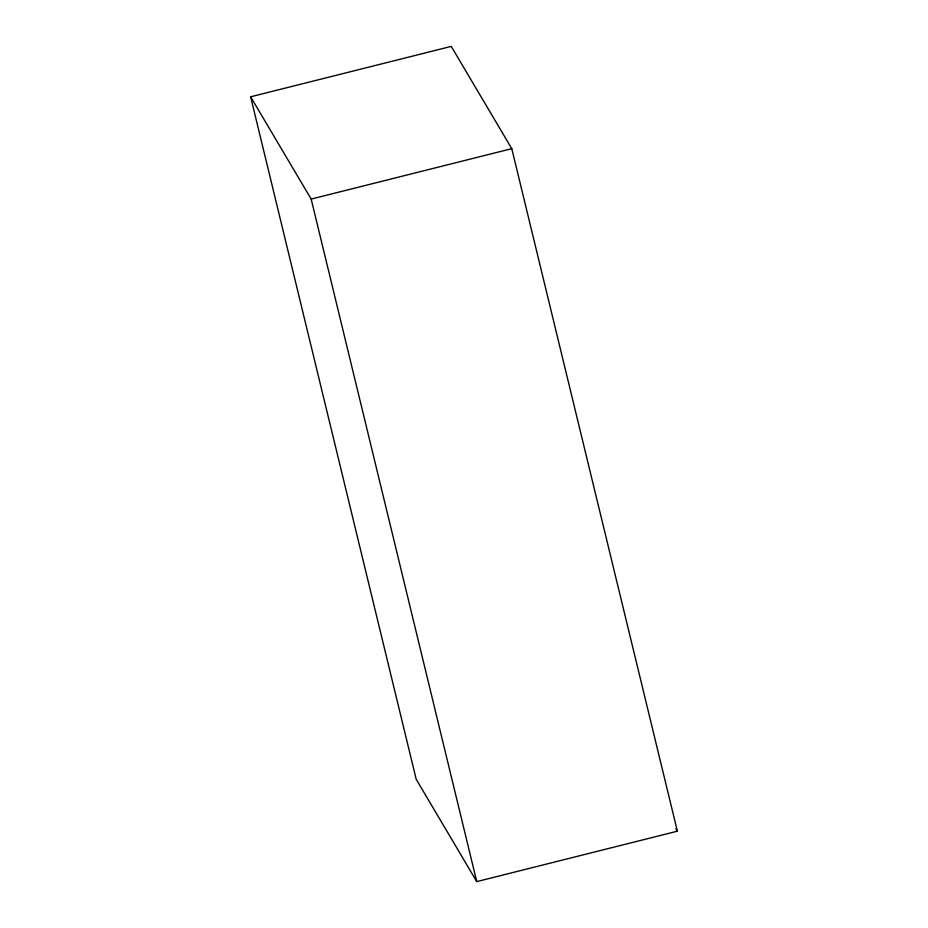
<?xml version="1.0" encoding="UTF-8"?>
<svg xmlns="http://www.w3.org/2000/svg" width="928" height="928" viewBox="0 0 928 928"><rect width="100%" height="100%" fill="white"/><g stroke="black" fill="none" stroke-linecap="round" stroke-linejoin="round"><path stroke-width="1.39" d="M250.63 96.802L451.24 46.4L511.78 148.666L677.37 831.198L476.76 881.6L416.22 779.334L250.63 96.802L311.17 199.068L476.76 881.6M311.17 199.068L511.78 148.666M675.886 828.704L677.37 831.198"/></g></svg>
